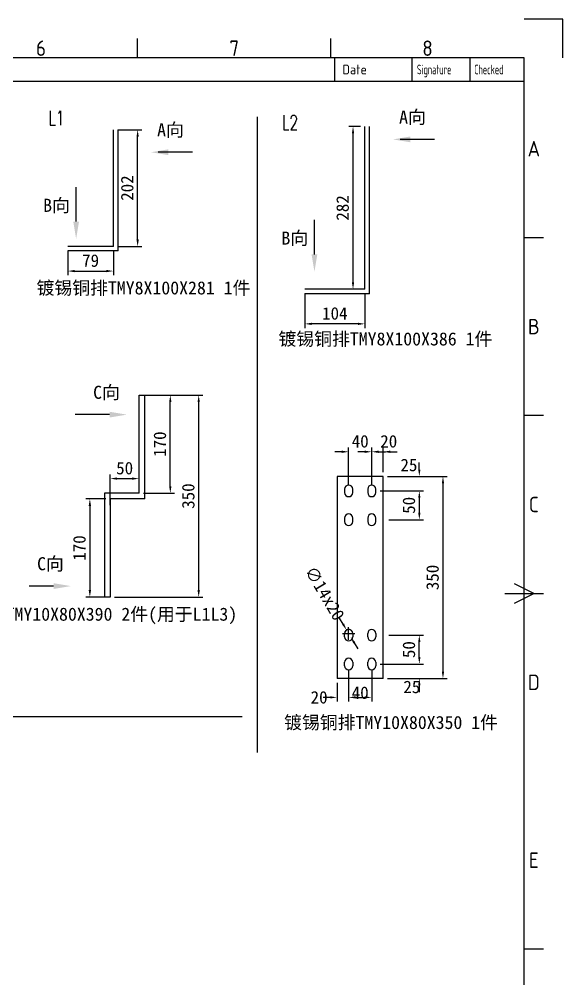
# Model space of a CAD drawing. Extents: x -48968009 to 2588125, y -43922717 to 2.
# Drawn here: x 2488717 to 2489659, y -615385 to -613722 of the extents above; entities that cross this region are included whole.
import ezdxf
from ezdxf.enums import TextEntityAlignment as Align

# ---------------------------------------------------------------- set-up
doc = ezdxf.new("R2010")
doc.units = 0
doc.header["$LTSCALE"] = 1000
doc.header["$MEASUREMENT"] = 0
doc.layers.get('DEFPOINTS').update_dxf_attribs({"linetype": 'CONTINUOUS'})
for name, color, linetype in [('$1-强电干线', 7, 'CONTINUOUS'), ('FRAME025', 7, 'CONTINUOUS'), ('FRAME050', 6, 'CONTINUOUS'), ('FRAME070', 5, 'CONTINUOUS'), ('FRAME200', 8, 'CONTINUOUS'), ('图层4', 221, 'CONTINUOUS'), ('图层6', 221, 'CONTINUOUS')]:
    doc.layers.add(name, color=color, linetype=linetype)
doc.styles.add('_TCH_DIM', font='SIMPLEX', dxfattribs={"width": 0.8, "height": 3.5, "bigfont": 'HZTXT'})
doc.styles.add('ISOCP', font='isocp.shx')
doc.dimstyles.new('NORMAL', dxfattribs={"dimscale": 0.2, "dimtxt": 0.18, "dimasz": 0.18, "dimexe": 0.18, "dimexo": 0.0625, "dimgap": 0.09, "dimtad": 0, "dimtih": 1, "dimtoh": 1, "dimdec": 4, "dimzin": 0, "dimdsep": 46, "dimtxsty": 'Standard', "dimcen": 0.09, "dimadec": 0, "dimazin": 0, "dimtfac": 1, "dimtdec": 4, "dimtofl": 0, "dimtmove": 0, "dimatfit": 3, "dimfxl": 1, "dimtolj": 1, "dimtzin": 0, "dimarcsym": 0})

# ---------------------------------------------------------------- blocks, each defined once
blk = doc.blocks.new('SAFSDF')
at = {"layer": 'FRAME050'}
for p, q in [((2410162.9, -560522.8), (2410162.9, -560478.2)), ((2410608.1, -560522.8), (2410608.1, -560478.2)), ((2411097.8, -560936.8), (2411053.3, -560936.8)), ((2411097.8, -561346.4), (2411053.3, -561346.4)), ((2411075.6, -561756), (2411031, -561733.7)), ((2411008.8, -561756), (2411097.8, -561756)), ((2411031, -561778.2), (2411075.6, -561756)), ((2411097.8, -562575.2), (2411053.3, -562575.2))]:
    blk.add_line(p, q, dxfattribs=at)
at = {"layer": 'FRAME070'}
for p, q in [((2411053.3, -560522.8), (2407491.6, -560522.8)), ((2410617, -560576.2), (2410617, -560522.8)), ((2410795.1, -560576.2), (2410795.1, -560522.8)), ((2410928.6, -560576.2), (2410928.6, -560522.8)), ((2411053.3, -562989.2), (2411053.3, -560522.8)), ((2409539.6, -560576.2), (2411053.3, -560576.2))]:
    blk.add_line(p, q, dxfattribs=at)
at = {"layer": 'FRAME200'}
for p, q in [((2411142.3, -560433.7), (2411053.3, -560433.7)), ((2411142.3, -560522.8), (2411142.3, -560433.7))]:
    blk.add_line(p, q, dxfattribs=at)
at = {"layer": 'FRAME025', "style": 'ISOCP'}
blk.add_text('Date', height=22.26, dxfattribs=at).set_placement((2410634.8, -560549.5), align=Align.MIDDLE_LEFT)
at = {"layer": 'FRAME025', "style": 'ISOCP', "width": 0.6}
for s, p in [('Signature', (2410806.3, -560549.5)), ('Checked', (2410938.3, -560549.5))]:
    blk.add_text(s, height=22.26, dxfattribs=at).set_placement(p, align=Align.MIDDLE_LEFT)
at = {"layer": 'FRAME050', "style": 'ISOCP'}
for s, p in [('6', (2409940.3, -560500.5)), ('7', (2410385.5, -560500.5)), ('8', (2410830.7, -560500.5)), ('A', (2411075.6, -560732)), ('B', (2411075.6, -561141.6)), ('C', (2411075.6, -561551.2)), ('D', (2411075.6, -561960.8)), ('E', (2411075.6, -562370.4))]:
    blk.add_text(s, height=35.6, dxfattribs=at).set_placement(p, align=Align.MIDDLE)
blk = doc.blocks.new('*D1957')
at = {"layer": 'DEFPOINTS', "color": 0}
for p in [(2488801.5, -614115.9), (2488880.5, -614115.9), (2488880.5, -614158.7)]:
    blk.add_point(p, dxfattribs=at)
at = {"layer": '图层6', "lineweight": -2}
for p, q in [((2488801.5, -614123.4), (2488801.5, -614165.9)), ((2488880.5, -614123.4), (2488880.5, -614165.9)), ((2488813.5, -614158.7), (2488868.5, -614158.7))]:
    blk.add_line(p, q, dxfattribs=at)
at = {"layer": '图层6'}
for points in [[(2488813.5, -614156.7), (2488813.5, -614160.7), (2488801.5, -614158.7)], [(2488868.5, -614156.7), (2488868.5, -614160.7), (2488880.5, -614158.7)]]:
    blk.add_solid(points, dxfattribs=at)
at = {"layer": '图层6', "insert": (2488841, -614140.7), "char_height": 21.6, "attachment_point": 5}
blk.add_mtext('\\A1;79', dxfattribs=at)
blk = doc.blocks.new('*D1958')
at = {"layer": 'DEFPOINTS', "color": 0}
for p in [(2488880.5, -613913.9), (2488922.5, -613913.9), (2488880.5, -614115.9)]:
    blk.add_point(p, dxfattribs=at)
at = {"layer": '图层6', "lineweight": -2}
for p, q in [((2488888, -613913.9), (2488929.7, -613913.9)), ((2488922.5, -614103.9), (2488922.5, -613925.9)), ((2488888, -614115.9), (2488929.7, -614115.9))]:
    blk.add_line(p, q, dxfattribs=at)
at = {"layer": '图层6'}
for points in [[(2488920.5, -613925.9), (2488924.5, -613925.9), (2488922.5, -613913.9)], [(2488920.5, -614103.9), (2488924.5, -614103.9), (2488922.5, -614115.9)]]:
    blk.add_solid(points, dxfattribs=at)
at = {"layer": '图层6', "insert": (2488904.5, -614014.9), "char_height": 21.6, "attachment_point": 5, "rotation": 90}
blk.add_mtext('\\A1;202', dxfattribs=at)
blk = doc.blocks.new('*D1959')
at = {"layer": 'DEFPOINTS', "color": 0}
for p in [(2488875, -614553.6), (2488839.7, -614723.6), (2488875, -614723.6)]:
    blk.add_point(p, dxfattribs=at)
at = {"layer": '图层4', "lineweight": -2}
for p, q in [((2488867.5, -614553.6), (2488832.5, -614553.6)), ((2488839.7, -614565.6), (2488839.7, -614711.6)), ((2488867.5, -614723.6), (2488832.5, -614723.6))]:
    blk.add_line(p, q, dxfattribs=at)
at = {"layer": '图层4'}
for points in [[(2488837.7, -614565.6), (2488841.7, -614565.6), (2488839.7, -614553.6)], [(2488837.7, -614711.6), (2488841.7, -614711.6), (2488839.7, -614723.6)]]:
    blk.add_solid(points, dxfattribs=at)
at = {"layer": '图层4', "insert": (2488821.7, -614638.6), "char_height": 21.6, "attachment_point": 5, "rotation": 90}
blk.add_mtext('\\A1;170', dxfattribs=at)
blk = doc.blocks.new('*D1960')
at = {"layer": 'DEFPOINTS', "color": 0}
for p in [(2488925, -614518.3), (2488925, -614523.6), (2488875, -614571.8)]:
    blk.add_point(p, dxfattribs=at)
at = {"layer": '图层4', "lineweight": -2}
for p, q in [((2488875, -614564.3), (2488875, -614511.1)), ((2488925, -614516.1), (2488925, -614511.1)), ((2488887, -614518.3), (2488913, -614518.3))]:
    blk.add_line(p, q, dxfattribs=at)
at = {"layer": '图层4'}
for points in [[(2488887, -614516.3), (2488887, -614520.3), (2488875, -614518.3)], [(2488913, -614516.3), (2488913, -614520.3), (2488925, -614518.3)]]:
    blk.add_solid(points, dxfattribs=at)
at = {"layer": '图层4', "insert": (2488900, -614500.3), "char_height": 21.6, "attachment_point": 5}
blk.add_mtext('\\A1;50', dxfattribs=at)
blk = doc.blocks.new('*D1961')
at = {"layer": 'DEFPOINTS', "color": 0}
for p in [(2488925, -614373.6), (2488979.1, -614373.6), (2488925, -614543.6)]:
    blk.add_point(p, dxfattribs=at)
at = {"layer": '图层4', "lineweight": -2}
for p, q in [((2488932.5, -614373.6), (2488986.3, -614373.6)), ((2488979.1, -614531.6), (2488979.1, -614385.6)), ((2488932.5, -614543.6), (2488986.3, -614543.6))]:
    blk.add_line(p, q, dxfattribs=at)
at = {"layer": '图层4'}
for points in [[(2488977.1, -614385.6), (2488981.1, -614385.6), (2488979.1, -614373.6)], [(2488977.1, -614531.6), (2488981.1, -614531.6), (2488979.1, -614543.6)]]:
    blk.add_solid(points, dxfattribs=at)
at = {"layer": '图层4', "insert": (2488961.1, -614458.6), "char_height": 21.6, "attachment_point": 5, "rotation": 90}
blk.add_mtext('\\A1;170', dxfattribs=at)
blk = doc.blocks.new('*D1962')
at = {"layer": 'DEFPOINTS', "color": 0}
for p in [(2488935, -614373.6), (2489028.3, -614373.6), (2488875, -614723.6)]:
    blk.add_point(p, dxfattribs=at)
at = {"layer": '图层6', "lineweight": -2}
for p, q in [((2488942.5, -614373.6), (2489035.5, -614373.6)), ((2489028.3, -614711.6), (2489028.3, -614385.6)), ((2488882.5, -614723.6), (2489035.5, -614723.6))]:
    blk.add_line(p, q, dxfattribs=at)
at = {"layer": '图层6'}
for points in [[(2489026.3, -614385.6), (2489030.3, -614385.6), (2489028.3, -614373.6)], [(2489026.3, -614711.6), (2489030.3, -614711.6), (2489028.3, -614723.6)]]:
    blk.add_solid(points, dxfattribs=at)
at = {"layer": '图层6', "insert": (2489010.3, -614548.6), "char_height": 21.6, "attachment_point": 5, "rotation": 90}
blk.add_mtext('\\A1;350', dxfattribs=at)
blk = doc.blocks.new('*D1963')
at = {"layer": 'DEFPOINTS', "color": 0}
for p in [(2489295.8, -613908.3), (2489316.2, -613908.3), (2489316.2, -614190.3)]:
    blk.add_point(p, dxfattribs=at)
at = {"layer": '图层6', "lineweight": -2}
for p, q in [((2489308.7, -613908.3), (2489288.6, -613908.3)), ((2489295.8, -614178.3), (2489295.8, -613920.3)), ((2489308.7, -614190.3), (2489288.6, -614190.3))]:
    blk.add_line(p, q, dxfattribs=at)
at = {"layer": '图层6'}
for points in [[(2489293.8, -613920.3), (2489297.8, -613920.3), (2489295.8, -613908.3)], [(2489293.8, -614178.3), (2489297.8, -614178.3), (2489295.8, -614190.3)]]:
    blk.add_solid(points, dxfattribs=at)
at = {"layer": '图层6', "insert": (2489277.8, -614049.3), "char_height": 21.6, "attachment_point": 5, "rotation": 90}
blk.add_mtext('\\A1;282', dxfattribs=at)
blk = doc.blocks.new('*D1964')
at = {"layer": 'DEFPOINTS', "color": 0}
for p in [(2489212.2, -614190.3), (2489316.2, -614190.3), (2489212.2, -614250.2)]:
    blk.add_point(p, dxfattribs=at)
at = {"layer": '图层6', "lineweight": -2}
for p, q in [((2489212.2, -614197.8), (2489212.2, -614257.4)), ((2489316.2, -614197.8), (2489316.2, -614257.4)), ((2489304.2, -614250.2), (2489224.2, -614250.2))]:
    blk.add_line(p, q, dxfattribs=at)
at = {"layer": '图层6'}
for points in [[(2489224.2, -614248.2), (2489224.2, -614252.2), (2489212.2, -614250.2)], [(2489304.2, -614248.2), (2489304.2, -614252.2), (2489316.2, -614250.2)]]:
    blk.add_solid(points, dxfattribs=at)
at = {"layer": '图层6', "insert": (2489264.2, -614232.2), "char_height": 21.6, "attachment_point": 5}
blk.add_mtext('\\A1;104', dxfattribs=at)
blk = doc.blocks.new('*D1965')
at = {"layer": 'DEFPOINTS', "color": 0}
for p in [(2489328.2, -614471.8), (2489288.2, -614536.6), (2489328.2, -614536.6)]:
    blk.add_point(p, dxfattribs=at)
at = {"layer": '图层4', "lineweight": -2}
for p, q in [((2489288.2, -614529.1), (2489288.2, -614464.6)), ((2489328.2, -614529.1), (2489328.2, -614464.6)), ((2489276.2, -614471.8), (2489264.2, -614471.8)), ((2489340.2, -614471.8), (2489352.2, -614471.8))]:
    blk.add_line(p, q, dxfattribs=at)
at = {"layer": '图层4'}
for points in [[(2489276.2, -614469.8), (2489276.2, -614473.8), (2489288.2, -614471.8)], [(2489340.2, -614469.8), (2489340.2, -614473.8), (2489328.2, -614471.8)]]:
    blk.add_solid(points, dxfattribs=at)
at = {"layer": '图层4', "insert": (2489308.2, -614453.8), "char_height": 21.6, "attachment_point": 5}
blk.add_mtext('\\A1;40', dxfattribs=at)
blk = doc.blocks.new('*D1966')
at = {"layer": 'DEFPOINTS', "color": 0}
for p in [(2489348.2, -614471.8), (2489328.2, -614503), (2489348.2, -614514.6)]:
    blk.add_point(p, dxfattribs=at)
at = {"layer": '图层4', "lineweight": -2}
for p, q in [((2489328.2, -614495.5), (2489328.2, -614464.6)), ((2489348.2, -614507.1), (2489348.2, -614464.6)), ((2489316.2, -614471.8), (2489304.2, -614471.8)), ((2489360.2, -614471.8), (2489372.2, -614471.8))]:
    blk.add_line(p, q, dxfattribs=at)
at = {"layer": '图层4'}
for points in [[(2489316.2, -614469.8), (2489316.2, -614473.8), (2489328.2, -614471.8)], [(2489360.2, -614469.8), (2489360.2, -614473.8), (2489348.2, -614471.8)]]:
    blk.add_solid(points, dxfattribs=at)
at = {"layer": '图层4', "insert": (2489357.7, -614453.8), "char_height": 21.6, "attachment_point": 5}
blk.add_mtext('\\A1;20', dxfattribs=at)
blk = doc.blocks.new('*D1967')
at = {"layer": 'DEFPOINTS', "color": 0}
for p in [(2489350.2, -614514.6), (2489410.7, -614514.6), (2489335.2, -614539.6)]:
    blk.add_point(p, dxfattribs=at)
at = {"layer": '图层4', "lineweight": -2}
for p, q in [((2489410.7, -614502.6), (2489410.7, -614490.6)), ((2489357.7, -614514.6), (2489417.9, -614514.6)), ((2489342.7, -614539.6), (2489417.9, -614539.6)), ((2489410.7, -614551.6), (2489410.7, -614563.6))]:
    blk.add_line(p, q, dxfattribs=at)
at = {"layer": '图层4'}
for points in [[(2489408.7, -614502.6), (2489412.7, -614502.6), (2489410.7, -614514.6)], [(2489408.7, -614551.6), (2489412.7, -614551.6), (2489410.7, -614539.6)]]:
    blk.add_solid(points, dxfattribs=at)
at = {"layer": '图层4', "insert": (2489392.7, -614494.9), "char_height": 21.6, "attachment_point": 5}
blk.add_mtext('\\A1;25', dxfattribs=at)
blk = doc.blocks.new('*D1968')
at = {"layer": 'DEFPOINTS', "color": 0}
for p in [(2489368.9, -614539.6), (2489350.2, -614589.6), (2489410.7, -614589.6)]:
    blk.add_point(p, dxfattribs=at)
at = {"layer": '图层4', "lineweight": -2}
for p, q in [((2489376.4, -614539.6), (2489417.9, -614539.6)), ((2489410.7, -614551.6), (2489410.7, -614577.6)), ((2489357.7, -614589.6), (2489417.9, -614589.6))]:
    blk.add_line(p, q, dxfattribs=at)
at = {"layer": '图层4'}
for points in [[(2489408.7, -614551.6), (2489412.7, -614551.6), (2489410.7, -614539.6)], [(2489408.7, -614577.6), (2489412.7, -614577.6), (2489410.7, -614589.6)]]:
    blk.add_solid(points, dxfattribs=at)
at = {"layer": '图层4', "insert": (2489392.7, -614564.6), "char_height": 21.6, "attachment_point": 5, "rotation": 90}
blk.add_mtext('\\A1;50', dxfattribs=at)
blk = doc.blocks.new('*D1969')
at = {"layer": 'DEFPOINTS', "color": 0}
for p in [(2489288.2, -614842.6), (2489328.2, -614842.6), (2489328.2, -614897.4)]:
    blk.add_point(p, dxfattribs=at)
at = {"layer": '图层4', "lineweight": -2}
for p, q in [((2489288.2, -614850.1), (2489288.2, -614904.6)), ((2489328.2, -614850.1), (2489328.2, -614904.6)), ((2489300.2, -614897.4), (2489316.2, -614897.4))]:
    blk.add_line(p, q, dxfattribs=at)
at = {"layer": '图层4'}
for points in [[(2489300.2, -614895.4), (2489300.2, -614899.4), (2489288.2, -614897.4)], [(2489316.2, -614895.4), (2489316.2, -614899.4), (2489328.2, -614897.4)]]:
    blk.add_solid(points, dxfattribs=at)
at = {"layer": '图层4', "insert": (2489308.2, -614889.4), "char_height": 21.6, "attachment_point": 5}
blk.add_mtext('\\A1;40', dxfattribs=at)
blk = doc.blocks.new('*D1970')
at = {"layer": 'DEFPOINTS', "color": 0}
for p in [(2489335.2, -614839.6), (2489350.2, -614864.6), (2489410.7, -614864.6)]:
    blk.add_point(p, dxfattribs=at)
at = {"layer": '图层4', "lineweight": -2}
for p, q in [((2489410.7, -614827.6), (2489410.7, -614815.6)), ((2489342.7, -614839.6), (2489417.9, -614839.6)), ((2489357.7, -614864.6), (2489417.9, -614864.6)), ((2489410.7, -614876.6), (2489410.7, -614888.6))]:
    blk.add_line(p, q, dxfattribs=at)
at = {"layer": '图层4'}
for points in [[(2489408.7, -614827.6), (2489412.7, -614827.6), (2489410.7, -614839.6)], [(2489408.7, -614876.6), (2489412.7, -614876.6), (2489410.7, -614864.6)]]:
    blk.add_solid(points, dxfattribs=at)
at = {"layer": '图层4', "insert": (2489397.7, -614879.4), "char_height": 21.6, "attachment_point": 5}
blk.add_mtext('\\A1;25', dxfattribs=at)
blk = doc.blocks.new('*D1971')
at = {"layer": 'DEFPOINTS', "color": 0}
for p in [(2489350.2, -614789.6), (2489410.7, -614789.6), (2489368.9, -614839.6)]:
    blk.add_point(p, dxfattribs=at)
at = {"layer": '图层4', "lineweight": -2}
for p, q in [((2489357.7, -614789.6), (2489417.9, -614789.6)), ((2489410.7, -614827.6), (2489410.7, -614801.6)), ((2489376.4, -614839.6), (2489417.9, -614839.6))]:
    blk.add_line(p, q, dxfattribs=at)
at = {"layer": '图层4'}
for points in [[(2489408.7, -614801.6), (2489412.7, -614801.6), (2489410.7, -614789.6)], [(2489408.7, -614827.6), (2489412.7, -614827.6), (2489410.7, -614839.6)]]:
    blk.add_solid(points, dxfattribs=at)
at = {"layer": '图层4', "insert": (2489392.7, -614814.6), "char_height": 21.6, "attachment_point": 5, "rotation": 90}
blk.add_mtext('\\A1;50', dxfattribs=at)
blk = doc.blocks.new('*D1972')
at = {"layer": 'DEFPOINTS', "color": 0}
for p in [(2489284.6, -614780.6), (2489291.8, -614792.6)]:
    blk.add_point(p, dxfattribs=at)
at = {"layer": '图层4', "lineweight": -2}
for p, q in [((2489278.5, -614770.3), (2489272.3, -614760)), ((2489288.2, -614797.4), (2489288.2, -614775.8)), ((2489277.4, -614786.6), (2489299, -614786.6)), ((2489297.9, -614802.9), (2489304.1, -614813.3))]:
    blk.add_line(p, q, dxfattribs=at)
blk.add_arc((2489288.2, -614786.6), 7, 61.8359, 180, dxfattribs=at)
at = {"layer": '图层4'}
for points in [[(2489280.2, -614769.3), (2489276.8, -614771.3), (2489284.6, -614780.6)], [(2489299.6, -614801.9), (2489296.2, -614804), (2489291.8, -614792.6)]]:
    blk.add_solid(points, dxfattribs=at)
at = {"layer": '图层4', "insert": (2489246.8, -614717.1), "char_height": 21.6, "attachment_point": 5, "rotation": 300.7687}
blk.add_mtext('\\A1;∅14x20', dxfattribs=at)
blk = doc.blocks.new('*D1973')
at = {"layer": 'DEFPOINTS', "color": 0}
for p in [(2489348.2, -614514.6), (2489348.2, -614864.6), (2489451.7, -614864.6)]:
    blk.add_point(p, dxfattribs=at)
at = {"layer": '图层4', "lineweight": -2}
for p, q in [((2489355.7, -614514.6), (2489458.9, -614514.6)), ((2489451.7, -614526.6), (2489451.7, -614852.6)), ((2489355.7, -614864.6), (2489458.9, -614864.6))]:
    blk.add_line(p, q, dxfattribs=at)
at = {"layer": '图层4'}
for points in [[(2489449.7, -614526.6), (2489453.7, -614526.6), (2489451.7, -614514.6)], [(2489449.7, -614852.6), (2489453.7, -614852.6), (2489451.7, -614864.6)]]:
    blk.add_solid(points, dxfattribs=at)
at = {"layer": '图层4', "insert": (2489433.7, -614689.6), "char_height": 21.6, "attachment_point": 5, "rotation": 90}
blk.add_mtext('\\A1;350', dxfattribs=at)
blk = doc.blocks.new('*D1974')
at = {"layer": 'DEFPOINTS', "color": 0}
for p in [(2489288.2, -614842.6), (2489268.2, -614864.6), (2489268.2, -614897.4)]:
    blk.add_point(p, dxfattribs=at)
at = {"layer": '图层4', "lineweight": -2}
for p, q in [((2489288.2, -614850.1), (2489288.2, -614904.6)), ((2489268.2, -614872.1), (2489268.2, -614904.6)), ((2489256.2, -614897.4), (2489244.2, -614897.4)), ((2489300.2, -614897.4), (2489312.2, -614897.4))]:
    blk.add_line(p, q, dxfattribs=at)
at = {"layer": '图层4'}
for points in [[(2489256.2, -614895.4), (2489256.2, -614899.4), (2489268.2, -614897.4)], [(2489300.2, -614895.4), (2489300.2, -614899.4), (2489288.2, -614897.4)]]:
    blk.add_solid(points, dxfattribs=at)
at = {"layer": '图层4', "insert": (2489237, -614897.4), "char_height": 21.6, "attachment_point": 5}
blk.add_mtext('\\A1;20', dxfattribs=at)

msp = doc.modelspace()

# ---------------------------------------------------------------- linework, layer by layer
at = {"layer": '图层4'}
for p, q in [((2489437, -613930.6), (2489377.4, -613930.6)), ((2489017.6, -613952.8), (2488958, -613952.8)), ((2488815.9, -614072.9), (2488815.9, -614013.3)), ((2489228.9, -614129.8), (2489228.9, -614070.2)), ((2488873.9, -614407.5), (2488814.3, -614407.5))]:
    msp.add_line(p, q, dxfattribs=at)
at = {"layer": '图层4', "color": 33}
for p, q in [((2488925, -614373.6), (2488935, -614373.6)), ((2488925, -614543.6), (2488925, -614373.6)), ((2488935, -614553.6), (2488935, -614373.6)), ((2489268.2, -614514.6), (2489268.2, -614864.6)), ((2489348.2, -614514.6), (2489268.2, -614514.6)), ((2489348.2, -614864.6), (2489348.2, -614514.6)), ((2488865, -614543.6), (2488865, -614723.6)), ((2488925, -614543.6), (2488865, -614543.6)), ((2489281.2, -614536.6), (2489281.2, -614542.6)), ((2489295.2, -614542.6), (2489295.2, -614536.6)), ((2489321.2, -614536.6), (2489321.2, -614542.6)), ((2489335.2, -614542.6), (2489335.2, -614536.6)), ((2488875, -614553.6), (2488875, -614723.6)), ((2488935, -614553.6), (2488875, -614553.6)), ((2489281.2, -614586.6), (2489281.2, -614592.6)), ((2489295.2, -614592.6), (2489295.2, -614586.6)), ((2489321.2, -614586.6), (2489321.2, -614592.6)), ((2489335.2, -614592.6), (2489335.2, -614586.6)), ((2488875, -614723.6), (2488865, -614723.6)), ((2489281.2, -614792.6), (2489281.2, -614786.6)), ((2489295.2, -614786.6), (2489295.2, -614792.6)), ((2489321.2, -614792.6), (2489321.2, -614786.6)), ((2489335.2, -614786.6), (2489335.2, -614792.6)), ((2489281.2, -614842.6), (2489281.2, -614836.6)), ((2489295.2, -614836.6), (2489295.2, -614842.6)), ((2489321.2, -614842.6), (2489321.2, -614836.6)), ((2489335.2, -614836.6), (2489335.2, -614842.6)), ((2489348.2, -614864.6), (2489268.2, -614864.6))]:
    msp.add_line(p, q, dxfattribs=at)
for centre, start, end in [((2489288.2, -614536.6), 0, 180), ((2489328.2, -614536.6), 0, 180), ((2489288.2, -614542.6), 180, 0), ((2489328.2, -614542.6), 180, 0), ((2489288.2, -614586.6), 0, 180), ((2489328.2, -614586.6), 0, 180), ((2489288.2, -614592.6), 180, 0), ((2489328.2, -614592.6), 180, 0), ((2489288.2, -614786.6), 0, 180), ((2489328.2, -614786.6), 0, 180), ((2489288.2, -614792.6), 180, 0), ((2489328.2, -614792.6), 180, 0), ((2489288.2, -614836.6), 0, 180), ((2489328.2, -614836.6), 0, 180), ((2489288.2, -614842.6), 180, 0), ((2489328.2, -614842.6), 180, 0)]:
    msp.add_arc(centre, 7, start, end, dxfattribs=at)
at = {"layer": '图层4'}
for points in [[(2489395.1, -613925.6), (2489395.1, -613935.6), (2489365.1, -613930.6)], [(2488975.8, -613947.8), (2488975.8, -613957.8), (2488945.8, -613952.8)], [(2488820.9, -614072.9), (2488810.9, -614072.9), (2488815.9, -614102.9)], [(2489233.9, -614129.8), (2489223.9, -614129.8), (2489228.9, -614159.8)], [(2488873.9, -614402.5), (2488873.9, -614412.5), (2488903.9, -614407.5)], [(2488776.8, -614699.5), (2488776.8, -614709.5), (2488806.8, -614704.5)]]:
    msp.add_solid(points, dxfattribs=at)
at = {"layer": '图层6', "color": 33}
for p, q in [((2489129.4, -613891.3), (2489129.4, -614992.8)), ((2488880.5, -614115.9), (2488880.5, -613913.9)), ((2488888.5, -614123.9), (2488888.5, -613913.9)), ((2489316.2, -614190.3), (2489316.2, -613908.3)), ((2489324.2, -614198.3), (2489324.2, -613908.3)), ((2488880.5, -614115.9), (2488801.5, -614115.9)), ((2488888.5, -614123.9), (2488801.5, -614123.9)), ((2489316.2, -614190.3), (2489212.2, -614190.3)), ((2489324.2, -614198.3), (2489212.2, -614198.3)), ((2488776.8, -614704.5), (2488734.4, -614704.5)), ((2486957.7, -614930.3), (2489103.4, -614930.3))]:
    msp.add_line(p, q, dxfattribs=at)

# ---------------------------------------------------------------- block references
at = {"layer": '图层4', "color": 33, "xscale": 0.7523999999684747, "yscale": 0.7523999999975786, "zscale": 0.7524000000000001}
msp.add_blockref('SAFSDF', (675515.9, -192052), dxfattribs=at)

# ---------------------------------------------------------------- texts
at = {"layer": '$1-强电干线', "color": 1, "style": '_TCH_DIM', "width": 0.705882}
for s, p in [('L1', (2488767.8, -613905.9)), ('L2', (2489172.6, -613913.8))]:
    msp.add_text(s, height=24.99, dxfattribs=at).set_placement(p)
at = {"layer": '图层4', "char_height": 22.68, "attachment_point": 5}
for s, insert in [('\\A1;A{\\fSimSun|b0|i0|c134|p2;向}', (2489398.8, -613893.1)), ('\\A1;A{\\fSimSun|b0|i0|c134|p2;向}', (2488979.4, -613915.3)), ('\\A1;B{\\fSimSun|b0|i0|c134|p2;向}', (2488781.9, -614046)), ('\\A1;B{\\fSimSun|b0|i0|c134|p2;向}', (2489194.9, -614102.8)), ('{\\fSimSun|b0|i0|c134|p2;镀锡铜排TMY8X100X281 1件}', (2488932.6, -614189.1)), ('{\\fSimSun|b0|i0|c134|p2;镀锡铜排TMY8X100X386 1件}', (2489351.9, -614277.5)), ('\\A1;C{\\fSimSun|b0|i0|c134|p2;向}', (2488868.5, -614370)), ('\\A1;C{\\fSimSun|b0|i0|c134|p2;向}', (2488771.4, -614667)), ('{\\fSimSun|b0|i0|c134|p2;镀锡铜排TMY10X80X390 2件(用于L1L3)}', (2488832.5, -614756.2)), ('{\\fSimSun|b0|i0|c134|p2;镀锡铜排TMY10X80X350 1件}', (2489361.7, -614942.1))]:
    msp.add_mtext(s, dxfattribs=dict(at, insert=insert))

# ---------------------------------------------------------------- dimensions: what is measured, and where the dimension line sits
at = {"layer": '图层4', "color": 33}
for base, p1, p2, angle, picture, middle in [((2488979.1, -614373.6), (2488925, -614543.6), (2488925, -614373.6), 90, '*D1961', (2488961.1, -614458.6)), ((2489451.7, -614864.6), (2489348.2, -614514.6), (2489348.2, -614864.6), 90, '*D1973', (2489433.7, -614689.6)), ((2489410.7, -614589.6), (2489368.9, -614539.6), (2489350.2, -614589.6), 90, '*D1968', (2489392.7, -614564.6)), ((2488839.7, -614723.6), (2488875, -614553.6), (2488875, -614723.6), 90, '*D1959', (2488821.7, -614638.6)), ((2489410.7, -614789.6), (2489368.9, -614839.6), (2489350.2, -614789.6), 270, '*D1971', (2489392.7, -614814.6))]:
    dim = msp.add_linear_dim(base=base, p1=p1, p2=p2, angle=angle, dimstyle='NORMAL', override={"dimscale": 120, "dimasz": 0.1, "dimexe": 0.06, "dimgap": 0.06, "dimtad": 1, "dimtih": 0, "dimdec": 0, "dimclrd": 256, "dimclre": 256, "dimclrt": 256, "dimtdec": 0, "dimtix": 1, "dimtmove": 2, "dimfxl": 250, "dimtfillclr": 2}, dxfattribs=at)
    dim.commit()
    dim.dimension.update_dxf_attribs({"geometry": picture, "text_midpoint": middle})
for base, p1, p2, picture, middle in [((2489328.2, -614471.8), (2489288.2, -614536.6), (2489328.2, -614536.6), '*D1965', (2489308.2, -614453.8)), ((2488925, -614518.3), (2488875, -614571.8), (2488925, -614523.6), '*D1960', (2488900, -614500.3))]:
    dim = msp.add_linear_dim(base=base, p1=p1, p2=p2, dimstyle='NORMAL', override={"dimscale": 120, "dimasz": 0.1, "dimexe": 0.06, "dimgap": 0.06, "dimtad": 1, "dimtih": 0, "dimdec": 0, "dimclrd": 256, "dimclre": 256, "dimclrt": 256, "dimtdec": 0, "dimtix": 1, "dimtmove": 2, "dimfxl": 250, "dimtfillclr": 2}, dxfattribs=at)
    dim.commit()
    dim.dimension.update_dxf_attribs({"geometry": picture, "text_midpoint": middle})
for base, p1, p2, picture, middle in [((2489348.2, -614471.8), (2489328.2, -614503), (2489348.2, -614514.6), '*D1966', (2489357.7, -614453.8)), ((2489268.2, -614897.4), (2489288.2, -614842.6), (2489268.2, -614864.6), '*D1974', (2489237, -614897.4)), ((2489328.2, -614897.4), (2489288.2, -614842.6), (2489328.2, -614842.6), '*D1969', (2489308.2, -614889.4))]:
    dim = msp.add_linear_dim(base=base, p1=p1, p2=p2, dimstyle='NORMAL', override={"dimscale": 120, "dimasz": 0.1, "dimexe": 0.06, "dimgap": 0.06, "dimtad": 1, "dimtih": 0, "dimdec": 0, "dimclrd": 256, "dimclre": 256, "dimclrt": 256, "dimtdec": 0, "dimtix": 1, "dimtmove": 2, "dimfxl": 250, "dimtfillclr": 2}, dxfattribs=at)
    dim.commit()
    dim.dimension.update_dxf_attribs({"geometry": picture, "text_midpoint": middle, "dimtype": 160})
for base, p1, p2, angle, picture, middle in [((2489410.7, -614514.6), (2489335.2, -614539.6), (2489350.2, -614514.6), 90, '*D1967', (2489392.7, -614494.9)), ((2489410.7, -614864.6), (2489335.2, -614839.6), (2489350.2, -614864.6), 270, '*D1970', (2489397.7, -614879.4))]:
    dim = msp.add_linear_dim(base=base, p1=p1, p2=p2, angle=angle, dimstyle='NORMAL', override={"dimscale": 120, "dimasz": 0.1, "dimexe": 0.06, "dimgap": 0.06, "dimtad": 1, "dimtih": 0, "dimdec": 0, "dimclrd": 256, "dimclre": 256, "dimclrt": 256, "dimtdec": 0, "dimtix": 1, "dimtmove": 2, "dimfxl": 250, "dimtfillclr": 2}, dxfattribs=at)
    dim.commit()
    dim.dimension.update_dxf_attribs({"geometry": picture, "text_midpoint": middle, "dimtype": 160})
dim = msp.add_diameter_dim_2p(p1=(2489291.8, -614792.6), p2=(2489284.6, -614780.6), text='<>x20', dimstyle='NORMAL', override={"dimscale": 120, "dimasz": 0.1, "dimexe": 0.06, "dimgap": 0.06, "dimtad": 1, "dimtih": 0, "dimdec": 0, "dimclrd": 256, "dimclre": 256, "dimclrt": 256, "dimtdec": 0, "dimtix": 1, "dimtmove": 2, "dimfxl": 250, "dimtfillclr": 2}, dxfattribs=at)
dim.commit()
dim.dimension.update_dxf_attribs({"geometry": '*D1972', "text_midpoint": (2489246.8, -614717.1), "dimtype": 163})
at = {"layer": '图层6', "color": 33}
for base, p1, p2, picture, middle in [((2488922.5, -613913.9), (2488880.5, -614115.9), (2488880.5, -613913.9), '*D1958', (2488904.5, -614014.9)), ((2489295.8, -613908.3), (2489316.2, -614190.3), (2489316.2, -613908.3), '*D1963', (2489277.8, -614049.3)), ((2489028.3, -614373.6), (2488875, -614723.6), (2488935, -614373.6), '*D1962', (2489010.3, -614548.6))]:
    dim = msp.add_linear_dim(base=base, p1=p1, p2=p2, angle=90, dimstyle='NORMAL', override={"dimscale": 120, "dimasz": 0.1, "dimexe": 0.06, "dimgap": 0.06, "dimtad": 1, "dimtih": 0, "dimdec": 0, "dimclrd": 256, "dimclre": 256, "dimclrt": 256, "dimtdec": 0, "dimtix": 1, "dimtmove": 2, "dimatfit": 0, "dimfxl": 250, "dimtfillclr": 2}, dxfattribs=at)
    dim.commit()
    dim.dimension.update_dxf_attribs({"geometry": picture, "text_midpoint": middle})
for base, p1, p2, picture, middle in [((2488880.5, -614158.7), (2488801.5, -614115.9), (2488880.5, -614115.9), '*D1957', (2488841, -614140.7)), ((2489212.2, -614250.2), (2489316.2, -614190.3), (2489212.2, -614190.3), '*D1964', (2489264.2, -614232.2))]:
    dim = msp.add_linear_dim(base=base, p1=p1, p2=p2, dimstyle='NORMAL', override={"dimscale": 120, "dimasz": 0.1, "dimexe": 0.06, "dimgap": 0.06, "dimtad": 1, "dimtih": 0, "dimdec": 0, "dimclrd": 256, "dimclre": 256, "dimclrt": 256, "dimtdec": 0, "dimtix": 1, "dimtmove": 2, "dimatfit": 0, "dimfxl": 250, "dimtfillclr": 2}, dxfattribs=at)
    dim.commit()
    dim.dimension.update_dxf_attribs({"geometry": picture, "text_midpoint": middle})

doc.saveas('drawing.dxf')
